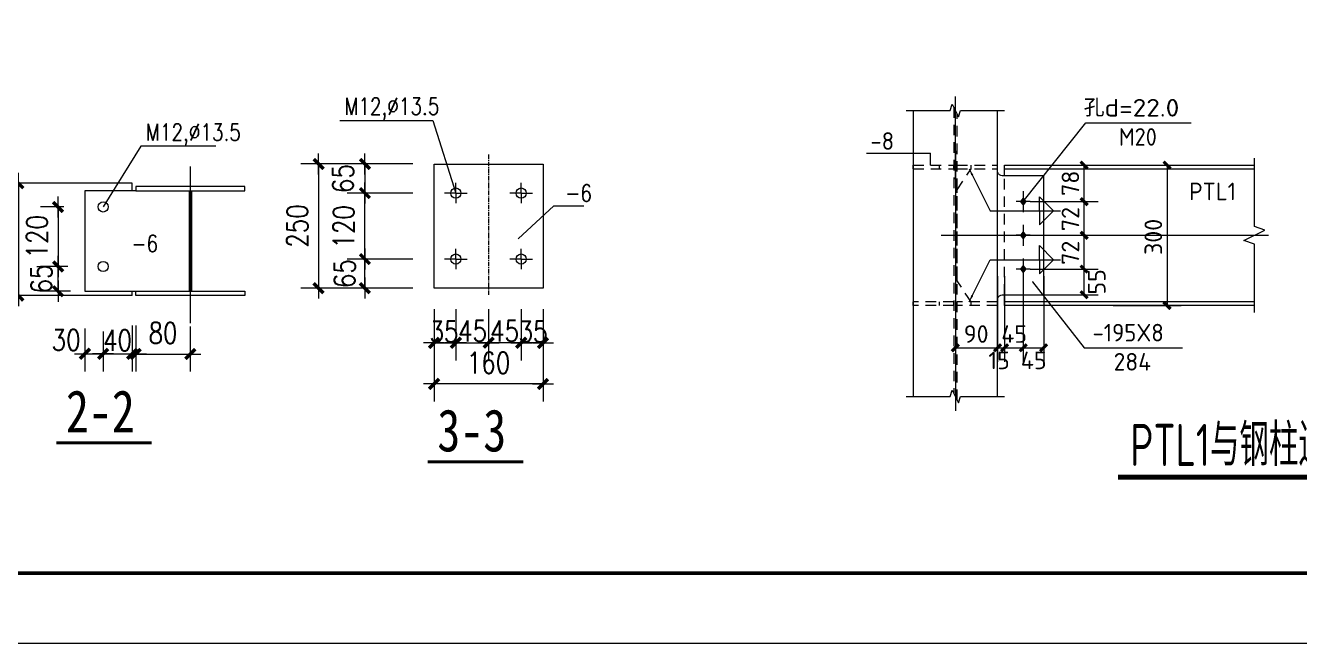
# Model space of a CAD drawing. Header units: millimetres. Extents: x 19781 to 898973, y -947928 to -267362.
# Drawn here: x 582405 to 600544, y -429982 to -421188 of the extents above; entities that cross this region are included whole.
import ezdxf

# ---------------------------------------------------------------- set-up
doc = ezdxf.new("R2010")
doc.units = ezdxf.units.MM
doc.header["$LTSCALE"] = 100
for name, pattern in [('2', [5, 1.5, -1, 1.5, -1]), ('3', [500, 300, -200]), ('CENTERX2', [101.599999, 63.5, -12.7, 12.7, -12.7])]:
    doc.linetypes.add(name, pattern=pattern)
doc.layers.get('0').update_dxf_attribs({"lineweight": 18})
for name, color, linetype, lineweight in [('10', 7, 'Continuous', 18), ('101', 253, 'Continuous', 18), ('AXIS', 3, 'Continuous', 18), ('BORDER', 7, 'Continuous', 18), ('PUB_DIM', 3, 'Continuous', 18), ('PUB_TEXT', 7, 'Continuous', 18), ('TDB_中实线', 7, 'Continuous', 18), ('TDB_文字', 3, 'Continuous', 18), ('一般文字', 6, 'Continuous', 18), ('图名下划线', 7, 'Continuous', 18), ('尺寸标注', 253, 'Continuous', 18), ('柱构件', 2, 'Continuous', 18), ('梁构件', 1, 'Continuous', 18), ('楼板负筋文字', 7, 'Continuous', 18), ('焊缝标注', 253, 'Continuous', 18), ('螺栓孔标注', 253, 'Continuous', 18), ('轴线', 1, 'CENTERX2', 13), ('钢板标注', 253, 'Continuous', 18), ('钢架', 7, 'Continuous', 25)]:
    doc.layers.add(name, color=color, linetype=linetype, lineweight=lineweight)
doc.styles.add('dim_font', font='simplex.shx', dxfattribs={"width": 0.8, "bigfont": 'gbcbig.shx'})
doc.styles.add('hztxt', font='txt.shx', dxfattribs={"width": 0.7, "bigfont": 'hztxt.shx'})
doc.styles.get("Standard").update_dxf_attribs({"font": 'tssdeng.shx', "bigfont": 'hztxt.shx'})
doc.styles.add('TDB-仿宋', font='', dxfattribs={"width": 0.8})
doc.styles.add('TSSD_REIN', font='tssdeng.shx', dxfattribs={"width": 0.7, "bigfont": 'hztxt.shx'})
doc.styles.get('TDB-仿宋').set_extended_font_data('宋体')
doc.dimstyles.new('dimn', dxfattribs={"dimtxt": 300, "dimasz": 1, "dimexe": 250, "dimexo": 300, "dimgap": 150, "dimtad": 1, "dimdec": 0, "dimzin": 0, "dimdsep": 46, "dimtxsty": 'dim_font', "dimblk": '_CAXARROW', "dimcen": 1, "dimdle": 2, "dimclrt": 7, "dimadec": 1, "dimazin": 0, "dimtfac": 1, "dimtdec": 0, "dimtix": 1, "dimtmove": 2, "dimatfit": 3, "dimfxl": 1, "dimtolj": 1, "dimtzin": 0, "dimarcsym": 0})

# ---------------------------------------------------------------- blocks, each defined once
blk = doc.blocks.new('_DIMX')
blk.add_line((-150, 0), (150, 0))
blk.add_lwpolyline([(-70, -70, 50, 50, 0), (70, 70, 50, 50, 0)], format="xyseb")
blk = doc.blocks.new('*X1156')
at = {"layer": 'AXIS', "color": 0, "lineweight": -2, "transparency": 16777216}
for p, q in [((1793, 4257), (859, 4257)), ((1109, 4256), (1109, 3845)), ((1793, 3844), (859, 3844))]:
    blk.add_line(p, q, dxfattribs=at)
for p, rotation in [((1109, 4257), 90), ((1109, 3844), 270)]:
    blk.add_blockref('_DIMX', p, dxfattribs=dict(at, rotation=rotation))
at = {"layer": 'AXIS', "color": 7, "transparency": 16777216, "insert": (799, 4050), "char_height": 300, "width": 1131.43, "attachment_point": 5, "rotation": 90, "style": 'dim_font'}
blk.add_mtext('65', dxfattribs=at)
blk = doc.blocks.new('_CAXARROW')
blk.add_hatch(color=0).paths.add_polyline_path([(0, 0), (-1, 0.125), (-1, -0.125)], flags=0)
blk = doc.blocks.new('*X1157')
at = {"layer": 'AXIS', "color": 0, "lineweight": -2, "transparency": 16777216}
for p, q in [((2403, 2193), (2403, 1467)), ((2868, 2193), (2868, 1467)), ((2404, 1717), (2867, 1717))]:
    blk.add_line(p, q, dxfattribs=at)
at = {"layer": 'AXIS', "color": 0, "lineweight": -2, "transparency": 16777216, "rotation": 180}
blk.add_blockref('_DIMX', (2403, 1717), dxfattribs=at)
at = {"layer": 'AXIS', "color": 0, "lineweight": -2, "transparency": 16777216}
blk.add_blockref('_DIMX', (2868, 1717), dxfattribs=at)
at = {"layer": 'AXIS', "color": 7, "transparency": 16777216, "insert": (2640, 1882), "char_height": 300, "width": 1165.71, "attachment_point": 5, "style": 'dim_font'}
blk.add_mtext('45', dxfattribs=at)
blk = doc.blocks.new('*X1158')
at = {"layer": 'AXIS', "color": 0, "lineweight": -2, "transparency": 16777216}
for p, q in [((2093, 2193), (2093, 1464)), ((2403, 2193), (2403, 1464)), ((2094, 1714), (2402, 1714))]:
    blk.add_line(p, q, dxfattribs=at)
at = {"layer": 'AXIS', "color": 0, "lineweight": -2, "transparency": 16777216, "rotation": 180}
blk.add_blockref('_DIMX', (2093, 1714), dxfattribs=at)
at = {"layer": 'AXIS', "color": 0, "lineweight": -2, "transparency": 16777216}
blk.add_blockref('_DIMX', (2403, 1714), dxfattribs=at)
at = {"layer": 'AXIS', "color": 7, "transparency": 16777216, "insert": (2234, 1874), "char_height": 300, "width": 1165.71, "attachment_point": 5, "style": 'dim_font'}
blk.add_mtext('35', dxfattribs=at)
blk = doc.blocks.new('*X1159')
at = {"layer": 'AXIS', "color": 0, "lineweight": -2, "transparency": 16777216}
for p, q in [((2093, 2193), (2093, 881)), ((3643, 2193), (3643, 881)), ((3642, 1131), (2094, 1131))]:
    blk.add_line(p, q, dxfattribs=at)
at = {"layer": 'AXIS', "color": 0, "lineweight": -2, "transparency": 16777216, "rotation": 180}
blk.add_blockref('_DIMX', (2093, 1131), dxfattribs=at)
at = {"layer": 'AXIS', "color": 0, "lineweight": -2, "transparency": 16777216}
blk.add_blockref('_DIMX', (3643, 1131), dxfattribs=at)
at = {"layer": 'AXIS', "color": 7, "transparency": 16777216, "insert": (2868, 1431), "char_height": 300, "width": 1748.57, "attachment_point": 5, "style": 'dim_font'}
blk.add_mtext('160', dxfattribs=at)
blk = doc.blocks.new('*X1160')
at = {"layer": 'AXIS', "color": 0, "lineweight": -2, "transparency": 16777216}
for p, q in [((1573, 4257), (200, 4257)), ((450, 4256), (450, 2494)), ((1573, 2493), (200, 2493))]:
    blk.add_line(p, q, dxfattribs=at)
for p, rotation in [((450, 4257), 90), ((450, 2493), 270)]:
    blk.add_blockref('_DIMX', p, dxfattribs=dict(at, rotation=rotation))
at = {"layer": 'AXIS', "color": 7, "transparency": 16777216, "insert": (150, 3375), "char_height": 300, "width": 1851.43, "attachment_point": 5, "rotation": 90, "style": 'dim_font'}
blk.add_mtext('250', dxfattribs=at)
blk = doc.blocks.new('*X1161')
at = {"layer": 'AXIS', "color": 0, "lineweight": -2, "transparency": 16777216}
for p, q in [((2868, 2193), (2868, 1467)), ((3333, 2193), (3333, 1467)), ((3332, 1717), (2869, 1717))]:
    blk.add_line(p, q, dxfattribs=at)
at = {"layer": 'AXIS', "color": 0, "lineweight": -2, "transparency": 16777216, "rotation": 180}
blk.add_blockref('_DIMX', (2868, 1717), dxfattribs=at)
at = {"layer": 'AXIS', "color": 0, "lineweight": -2, "transparency": 16777216}
blk.add_blockref('_DIMX', (3333, 1717), dxfattribs=at)
at = {"layer": 'AXIS', "color": 7, "transparency": 16777216, "insert": (3096, 1882), "char_height": 300, "width": 1165.71, "attachment_point": 5, "style": 'dim_font'}
blk.add_mtext('45', dxfattribs=at)
blk = doc.blocks.new('*X1162')
at = {"layer": 'AXIS', "color": 0, "lineweight": -2, "transparency": 16777216}
for p, q in [((3333, 2193), (3333, 1464)), ((3643, 2193), (3643, 1464)), ((3642, 1714), (3334, 1714))]:
    blk.add_line(p, q, dxfattribs=at)
at = {"layer": 'AXIS', "color": 0, "lineweight": -2, "transparency": 16777216, "rotation": 180}
blk.add_blockref('_DIMX', (3333, 1714), dxfattribs=at)
at = {"layer": 'AXIS', "color": 0, "lineweight": -2, "transparency": 16777216}
blk.add_blockref('_DIMX', (3643, 1714), dxfattribs=at)
at = {"layer": 'AXIS', "color": 7, "transparency": 16777216, "insert": (3501, 1874), "char_height": 300, "width": 1165.71, "attachment_point": 5, "style": 'dim_font'}
blk.add_mtext('35', dxfattribs=at)
blk = doc.blocks.new('*X1163')
at = {"layer": 'AXIS', "color": 0, "lineweight": -2, "transparency": 16777216}
for p, q in [((1793, 3844), (859, 3844)), ((1109, 2907), (1109, 3843)), ((1793, 2906), (859, 2906))]:
    blk.add_line(p, q, dxfattribs=at)
for p, rotation in [((1109, 3844), 90), ((1109, 2906), 270)]:
    blk.add_blockref('_DIMX', p, dxfattribs=dict(at, rotation=rotation))
at = {"layer": 'AXIS', "color": 7, "transparency": 16777216, "insert": (807, 3364), "char_height": 300, "width": 1748.57, "attachment_point": 5, "rotation": 90, "style": 'dim_font'}
blk.add_mtext('120', dxfattribs=at)
blk = doc.blocks.new('*X1164')
at = {"layer": 'AXIS', "color": 0, "lineweight": -2, "transparency": 16777216}
for p, q in [((1793, 2906), (859, 2906)), ((1109, 2494), (1109, 2905)), ((1793, 2493), (859, 2493))]:
    blk.add_line(p, q, dxfattribs=at)
for p, rotation in [((1109, 2906), 90), ((1109, 2493), 270)]:
    blk.add_blockref('_DIMX', p, dxfattribs=dict(at, rotation=rotation))
at = {"layer": 'AXIS', "color": 7, "transparency": 16777216, "insert": (822, 2699), "char_height": 300, "width": 1131.43, "attachment_point": 5, "rotation": 90, "style": 'dim_font'}
blk.add_mtext('65', dxfattribs=at)
blk = doc.blocks.new('*X1170')
at = {"layer": 'AXIS', "color": 0, "lineweight": -2, "transparency": 16777216}
for p, q in [((1959, 3713), (1603, 3713)), ((1853, 3712), (1853, 2117)), ((1959, 2116), (1603, 2116))]:
    blk.add_line(p, q, dxfattribs=at)
for p, rotation in [((1853, 3713), 90), ((1853, 2116), 270)]:
    blk.add_blockref('_DIMX', p, dxfattribs=dict(at, rotation=rotation))
at = {"layer": 'AXIS', "color": 7, "transparency": 16777216, "insert": (1553, 2915), "char_height": 300, "width": 1851.43, "attachment_point": 5, "rotation": 90, "style": 'dim_font'}
blk.add_mtext('250', dxfattribs=at)
blk = doc.blocks.new('*X1171')
at = {"layer": 'AXIS', "color": 0, "linetype": 'Continuous', "lineweight": -2, "transparency": 16777216}
for p, q in [((2500, 3376), (2167, 3376)), ((2417, 3375), (2417, 2530)), ((2117, 2529), (2167, 2529))]:
    blk.add_line(p, q, dxfattribs=at)
for p, rotation in [((2417, 3376), 90), ((2417, 2529), 270)]:
    blk.add_blockref('_DIMX', p, dxfattribs=dict(at, rotation=rotation))
at = {"layer": 'AXIS', "color": 7, "linetype": 'Continuous', "transparency": 16777216, "insert": (2117, 2952), "char_height": 300, "width": 1748.57, "attachment_point": 5, "rotation": 90, "style": 'dim_font'}
blk.add_mtext('120', dxfattribs=at)
blk = doc.blocks.new('*X1172')
at = {"layer": 'AXIS', "color": 0, "lineweight": -2, "transparency": 16777216}
for p, q in [((3523, 1692), (3523, 1035)), ((4298, 1675), (4298, 1035)), ((3524, 1285), (4297, 1285))]:
    blk.add_line(p, q, dxfattribs=at)
at = {"layer": 'AXIS', "color": 0, "lineweight": -2, "transparency": 16777216, "rotation": 180}
blk.add_blockref('_DIMX', (3523, 1285), dxfattribs=at)
at = {"layer": 'AXIS', "color": 0, "lineweight": -2, "transparency": 16777216}
blk.add_blockref('_DIMX', (4298, 1285), dxfattribs=at)
at = {"layer": 'AXIS', "color": 7, "transparency": 16777216, "insert": (3910, 1585), "char_height": 300, "width": 1165.71, "attachment_point": 5, "style": 'dim_font'}
blk.add_mtext('80', dxfattribs=at)
blk = doc.blocks.new('*X1173')
at = {"layer": 'AXIS', "color": 0, "lineweight": -2, "transparency": 16777216}
for p, q in [((3471, 1692), (3471, 1038)), ((3058, 1605), (3058, 1038)), ((3059, 1288), (3470, 1288))]:
    blk.add_line(p, q, dxfattribs=at)
at = {"layer": 'AXIS', "color": 0, "lineweight": -2, "transparency": 16777216, "rotation": 180}
blk.add_blockref('_DIMX', (3058, 1288), dxfattribs=at)
at = {"layer": 'AXIS', "color": 0, "lineweight": -2, "transparency": 16777216}
blk.add_blockref('_DIMX', (3471, 1288), dxfattribs=at)
at = {"layer": 'AXIS', "color": 7, "transparency": 16777216, "insert": (3262, 1479), "char_height": 300, "width": 1165.71, "attachment_point": 5, "style": 'dim_font'}
blk.add_mtext('40', dxfattribs=at)
blk = doc.blocks.new('*X1174')
at = {"layer": 'AXIS', "color": 0, "lineweight": -2, "transparency": 16777216}
for p, q in [((2800, 1648), (2800, 1038)), ((3058, 1605), (3058, 1038)), ((2799, 1288), (2798, 1288)), ((2800, 1288), (3058, 1288)), ((3059, 1288), (3060, 1288))]:
    blk.add_line(p, q, dxfattribs=at)
blk.add_blockref('_DIMX', (2800, 1288), dxfattribs=at)
at = {"layer": 'AXIS', "color": 0, "lineweight": -2, "transparency": 16777216, "rotation": 180}
blk.add_blockref('_DIMX', (3058, 1288), dxfattribs=at)
at = {"layer": 'AXIS', "color": 7, "transparency": 16777216, "insert": (2532, 1483), "char_height": 300, "width": 1165.71, "attachment_point": 5, "style": 'dim_font'}
blk.add_mtext('30', dxfattribs=at)
blk = doc.blocks.new('*X1175')
at = {"layer": 'AXIS', "color": 0, "lineweight": -2, "transparency": 16777216}
for p, q in [((2558, 2529), (2167, 2529)), ((2417, 2179), (2417, 2528)), ((2593, 2178), (2167, 2178))]:
    blk.add_line(p, q, dxfattribs=at)
for p, rotation in [((2417, 2529), 90), ((2417, 2178), 270)]:
    blk.add_blockref('_DIMX', p, dxfattribs=dict(at, rotation=rotation))
at = {"layer": 'AXIS', "color": 7, "transparency": 16777216, "insert": (2178, 2352), "char_height": 300, "width": 1131.43, "attachment_point": 5, "rotation": 90, "style": 'dim_font'}
blk.add_mtext('65', dxfattribs=at)
blk = doc.blocks.new('*X1176')
at = {"layer": '钢架', "lineweight": 5}
for p, q in [((4282, 3604), (4282, 2178)), ((4313, 3604), (4313, 2178))]:
    blk.add_line(p, q, dxfattribs=at)
blk = doc.blocks.new('A$C03B12302')
at = {"color": 3}
for p, q in [((2402.9, 3843.6), (2402.9, 3987)), ((3332.8, 3843.6), (3332.8, 3987)), ((2402.9, 3843.6), (2240.5, 3843.6)), ((2402.9, 3843.6), (2565.4, 3843.6)), ((2402.9, 3843.6), (2402.9, 3700.2)), ((3332.8, 3843.6), (3170.3, 3843.6)), ((3332.8, 3843.6), (3495.2, 3843.6)), ((3332.8, 3843.6), (3332.8, 3700.2)), ((2402.9, 2905.8), (2240.5, 2905.8)), ((2402.9, 2905.8), (2402.9, 3049.2)), ((2402.9, 2905.8), (2565.4, 2905.8)), ((2402.9, 2905.8), (2402.9, 2762.4)), ((3332.8, 2905.8), (3170.3, 2905.8)), ((3332.8, 2905.8), (3332.8, 3049.2)), ((3332.8, 2905.8), (3495.2, 2905.8)), ((3332.8, 2905.8), (3332.8, 2762.4))]:
    blk.add_line(p, q, dxfattribs=at)
for centre in [(2402.9, 3843.6), (3332.8, 3843.6), (2402.9, 2905.8), (3332.8, 2905.8)]:
    blk.add_circle(centre, 72.3)
at = {"layer": 'TDB_中实线'}
blk.add_lwpolyline([(2003.6, 22.5, 45, 45, 0), (3361, 22.5, 45, 45, 0)], format="xyseb", dxfattribs=at)
at = {"layer": '一般文字', "color": 251, "lineweight": 15}
for p, q in [((752.2, 4875.7), (2076.7, 4875.7)), ((2076.7, 4875.7), (2402.9, 3843.6)), ((3289.4, 3194), (3796.8, 3663.9)), ((3796.8, 3663.9), (4222.5, 3663.9))]:
    blk.add_line(p, q, dxfattribs=at)
at = {"layer": '轴线', "linetype": 'CENTERX2', "ltscale": 0.01}
blk.add_line((2867.9, 4389.9), (2867.9, 2383.6), dxfattribs=at)
at = {"layer": '钢架', "lineweight": 5}
blk.add_lwpolyline([(3642.7, 2492.6), (2093, 2492.6), (2093, 4256.9), (3642.7, 4256.9)], close=True, dxfattribs=at)
at = {"layer": 'PUB_DIM', "color": 6, "linetype": 'Continuous', "style": 'hztxt', "width": 0.8}
for s, height, p in [('M12,%%C13.5', 240.024, (818.8, 4957.2)), ('-6', 240.02, (3960.2, 3723.2))]:
    blk.add_text(s, height=height, dxfattribs=at).set_placement(p)
at = {"layer": 'TDB_文字', "style": 'TDB-仿宋', "width": 0.8}
blk.add_text('3-3', height=600, dxfattribs=at).set_placement((2139.6, 170.7))
at = {"layer": 'AXIS'}
for base, p1, p2, angle, text, picture, middle in [((1109.4, 3843.6), (2093, 4256.9), (2093, 3843.6), 90, '65', '*X1156', (798.8, 4050.3)), ((450, 2492.6), (1872.9, 4256.9), (1872.9, 2492.6), 90, '250', '*X1160', (150, 3374.7)), ((1109.4, 3843.6), (2093, 2905.8), (2093, 3843.6), 270, '120', '*X1163', (806.7, 3364.1)), ((1109.4, 2905.8), (2093, 2492.6), (2093, 2905.8), 270, '65', '*X1164', (821.9, 2699.2)), ((2093, 1131.1), (3642.7, 2492.6), (2093, 2492.6), 180, '160', '*X1159', (2867.9, 1431.1)), ((2867.9, 1717.3), (3332.8, 2492.6), (2867.9, 2492.6), 180, '45', '*X1161', (3096.2, 1881.8)), ((3332.8, 1714.1), (3642.7, 2492.6), (3332.8, 2492.6), 180, '35', '*X1162', (3501.3, 1873.6))]:
    dim = blk.add_linear_dim(base=base, p1=p1, p2=p2, angle=angle, text=text, dimstyle='dimn', override={"dimsah": 1}, dxfattribs=at)
    dim.commit()
    dim.dimension.update_dxf_attribs({"geometry": picture, "text_midpoint": middle, "dimtype": 160})
for base, p1, p2, text, picture, middle in [((2402.9, 1714.1), (2093, 2492.6), (2402.9, 2492.6), '35', '*X1158', (2234.4, 1873.6)), ((2867.9, 1717.3), (2402.9, 2492.6), (2867.9, 2492.6), '45', '*X1157', (2639.5, 1881.8))]:
    dim = blk.add_linear_dim(base=base, p1=p1, p2=p2, text=text, dimstyle='dimn', override={"dimsah": 1}, dxfattribs=at)
    dim.commit()
    dim.dimension.update_dxf_attribs({"geometry": picture, "text_midpoint": middle, "dimtype": 160})
blk = doc.blocks.new('A$C327274BE')
for p, q in [((3471.2, 3713.4), (1047.6, 3713.4)), ((3471.2, 3604), (3471.2, 3713.4)), ((3471.2, 3604), (2799.7, 3604)), ((2799.7, 3604), (2799.7, 2177.9)), ((3522.9, 3604), (3471.2, 3604)), ((2799.7, 2177.9), (3522.9, 2177.9)), ((3471.2, 2115.9), (3471.2, 2177.9)), ((3471.2, 2115.9), (1047.6, 2115.9))]:
    blk.add_line(p, q)
at = {"color": 0, "linetype": 'ByBlock'}
blk.add_lwpolyline([(0, 3506.8), (0, 3713.4), (723.2, 3713.4), (723.2, 2115.9), (0, 2115.9), (0, 2322.5)], dxfattribs=at)
for centre in [(3058, 3375.6), (3058, 2529.2)]:
    blk.add_circle(centre, 72.3)
at = {"layer": 'TDB_中实线'}
blk.add_lwpolyline([(2393.2, 22.5, 45, 45, 0), (3750.6, 22.5, 45, 45, 0)], format="xyseb", dxfattribs=at)
at = {"layer": '一般文字', "color": 251, "lineweight": 15}
for p, q in [((3594.3, 4240.3), (3058, 3375.6)), ((4659.8, 4240.3), (3594.3, 4240.3))]:
    blk.add_line(p, q, dxfattribs=at)
at = {"layer": '钢架', "lineweight": 5}
blk.add_line((4297.7, 3952.8), (4297.7, 1724.5), dxfattribs=at)
for points in [[(3522.9, 3604), (5072.6, 3604), (5072.6, 3666), (3522.9, 3666)], [(3522.9, 2177.9), (5072.6, 2177.9), (5072.6, 2115.9), (3522.9, 2115.9)]]:
    blk.add_lwpolyline(points, close=True, dxfattribs=at)
blk.add_blockref('*X1176', (0, 0), dxfattribs=at)
at = {"layer": 'PUB_DIM', "color": 6, "linetype": 'Continuous', "style": 'hztxt', "width": 0.8}
blk.add_text('M12,%%C13.5', height=240.024, dxfattribs=at).set_placement((3668.2, 4318.4))
at = {"layer": 'TDB_文字', "style": 'TDB-仿宋', "width": 0.8}
blk.add_text('2-2', height=600, dxfattribs=at).set_placement((2529.2, 170.8))
at = {"layer": '一般文字', "color": 251, "lineweight": 15, "style": 'hztxt', "width": 0.8}
blk.add_text('-6', height=240.02, dxfattribs=at).set_placement((3461, 2736))
at = {"layer": 'AXIS'}
for base, p1, p2, angle, text, picture, middle in [((1852.7, 2115.9), (2259.4, 3713.4), (2259.4, 2115.9), 90, '250', '*X1170', (1552.7, 2914.7)), ((2416.6, 2529.2), (2892.9, 2177.9), (2857.9, 2529.2), 270, '65', '*X1175', (2177.8, 2352.3))]:
    dim = blk.add_linear_dim(base=base, p1=p1, p2=p2, angle=angle, text=text, dimstyle='dimn', override={"dimsah": 1}, dxfattribs=at)
    dim.commit()
    dim.dimension.update_dxf_attribs({"geometry": picture, "text_midpoint": middle, "dimtype": 160})
at = {"layer": 'AXIS', "linetype": 'Continuous'}
dim = blk.add_linear_dim(base=(2417.2, 2529.2), p1=(2799.7, 3375.6), p2=(2417.2, 2529.2), angle=90, text='120', dimstyle='dimn', override={"dimsah": 1}, dxfattribs=at)
dim.commit()
dim.dimension.update_dxf_attribs({"geometry": '*X1171', "text_midpoint": (2117.2, 2952.4), "dimtype": 160})
at = {"layer": 'AXIS'}
for base, p1, p2, text, picture, middle in [((3058, 1287.6), (2799.7, 1947.5), (3058, 1905.3), '30', '*X1174', (2531.9, 1483.2)), ((3471.2, 1287.6), (3058, 1905.3), (3471.2, 1992.4), '40', '*X1173', (3262.3, 1479.2)), ((4297.7, 1284.8), (3522.9, 1992.4), (4297.7, 1974.9), '80', '*X1172', (3910.3, 1584.8))]:
    dim = blk.add_linear_dim(base=base, p1=p1, p2=p2, text=text, dimstyle='dimn', override={"dimsah": 1}, dxfattribs=at)
    dim.commit()
    dim.dimension.update_dxf_attribs({"geometry": picture, "text_midpoint": middle, "dimtype": 160})

msp = doc.modelspace()

# ---------------------------------------------------------------- hatches: boundary and pattern name
at = {"layer": '10'}
for points in [[(596610.75, -423628.29), (596560.75, -423693.29), (596610.75, -423758.29), (596660.75, -423693.29)], [(596610.75, -424108.29), (596560.75, -424173.29), (596610.75, -424238.29), (596660.75, -424173.29)], [(596610.75, -424588.29), (596560.75, -424653.29), (596610.75, -424718.29), (596660.75, -424653.29)]]:
    msp.add_hatch(color=256, dxfattribs=at).paths.add_polyline_path(points, flags=0)
at = {"layer": '焊缝标注'}
for points in [[(595840.88, -423226.62), (595872.18, -423322.78), (595899.02, -423309.35)], [(595840.88, -425119.96), (595899.02, -425037.22), (595872.18, -425023.81)]]:
    msp.add_hatch(color=256, dxfattribs=at).paths.add_polyline_path(points, flags=0)

# ---------------------------------------------------------------- linework, layer by layer
at = {"layer": '10'}
for p, q in [((596610.75, -423543.29), (596610.75, -423843.29)), ((596710.75, -423693.29), (596510.75, -423693.29)), ((596610.75, -424023.29), (596610.75, -424323.29)), ((596710.75, -424173.29), (596510.75, -424173.29)), ((596610.75, -424503.29), (596610.75, -424803.29)), ((596710.75, -424653.29), (596510.75, -424653.29))]:
    msp.add_line(p, q, dxfattribs=at)
at = {"layer": '101'}
for p, q in [((594944.08, -422398.29), (595569.08, -422398.29)), ((595569.08, -422398.29), (595599.08, -422308.29)), ((595599.08, -422308.29), (595689.08, -422488.29)), ((595689.08, -422488.29), (595719.08, -422398.29)), ((595719.08, -422398.29), (596344.08, -422398.29)), ((599901.41, -424048.29), (599901.41, -423073.29)), ((600051.41, -424098.29), (599901.41, -424048.29)), ((599751.41, -424248.29), (600051.41, -424098.29)), ((599901.41, -424298.29), (599751.41, -424248.29)), ((599901.41, -425273.29), (599901.41, -424298.29)), ((595569.08, -426469.29), (595599.08, -426379.29)), ((595599.08, -426379.29), (595689.08, -426559.29)), ((594944.08, -426469.29), (595569.08, -426469.29)), ((595689.08, -426559.29), (595719.08, -426469.29)), ((595719.08, -426469.29), (596344.08, -426469.29))]:
    msp.add_line(p, q, dxfattribs=at)
at = {"layer": 'BORDER'}
msp.add_lwpolyline([(523622, -429982), (523622, -387961), (612766.55, -387961), (612766.55, -429982)], close=True, dxfattribs=at)
msp.add_lwpolyline([(526123.25, -428981.5, 50.03, 50.03, 0), (526123.25, -388961.5, 50.03, 50.03, 0), (611766.05, -388961.5, 50.03, 50.03, 0), (611766.05, -428981.5, 50.03, 50.03, 0)], format="xyseb", close=True, dxfattribs=at)
at = {"layer": '图名下划线'}
msp.add_lwpolyline([(597959.73, -427613.55, 70.12, 70.12, 0), (602918.55, -427613.55, 70.12, 70.12, 0)], format="xyseb", dxfattribs=at)
at = {"layer": '尺寸标注'}
for p, q in [((596710.75, -423173.29), (597677.41, -423173.29)), ((597477.41, -423693.29), (597477.41, -423173.29)), ((597890.88, -423173.29), (598857.55, -423173.29)), ((598657.55, -423173.29), (598657.55, -425173.29)), ((596710.75, -423693.29), (597677.41, -423693.29)), ((596710.75, -423693.29), (597677.41, -423693.29)), ((597477.41, -424173.29), (597477.41, -423693.29)), ((596710.75, -424173.29), (597677.41, -424173.29)), ((596710.75, -424173.29), (597677.41, -424173.29)), ((597477.41, -424653.29), (597477.41, -424173.29)), ((595644.08, -424753.29), (595644.08, -425973.29)), ((596244.08, -424753.29), (596244.08, -425973.29)), ((596244.08, -424753.29), (596244.08, -425973.29)), ((596344.08, -424753.29), (596344.08, -425973.29)), ((596344.08, -424753.29), (596344.08, -425973.29)), ((596610.75, -424753.29), (596610.75, -425973.29)), ((596610.75, -424753.29), (596610.75, -425973.29)), ((596710.75, -424653.29), (597677.41, -424653.29)), ((596710.75, -424653.29), (597677.41, -424653.29)), ((596901.41, -424753.29), (596901.41, -425973.29)), ((597477.41, -425019.96), (597477.41, -424653.29)), ((596710.75, -425019.96), (597677.41, -425019.96)), ((597890.88, -425173.29), (598857.55, -425173.29)), ((595644.08, -425773.29), (596244.08, -425773.29)), ((596244.08, -425773.29), (596344.08, -425773.29)), ((596344.08, -425773.29), (596610.75, -425773.29)), ((596610.75, -425773.29), (596901.41, -425773.29))]:
    msp.add_line(p, q, dxfattribs=at)
for points in [[(597427.41, -423123.29, 45, 45, 0), (597527.41, -423223.29, 45, 45, 0)], [(598607.55, -423123.29, 45, 45, 0), (598707.55, -423223.29, 45, 45, 0)], [(597427.41, -423643.29, 45, 45, 0), (597527.41, -423743.29, 45, 45, 0)], [(597427.41, -423643.29, 45, 45, 0), (597527.41, -423743.29, 45, 45, 0)], [(597427.41, -424123.29, 45, 45, 0), (597527.41, -424223.29, 45, 45, 0)], [(597427.41, -424123.29, 45, 45, 0), (597527.41, -424223.29, 45, 45, 0)], [(597427.41, -424603.29, 45, 45, 0), (597527.41, -424703.29, 45, 45, 0)], [(597427.41, -424603.29, 45, 45, 0), (597527.41, -424703.29, 45, 45, 0)], [(597427.41, -424969.96, 45, 45, 0), (597527.41, -425069.96, 45, 45, 0)], [(598607.55, -425123.29, 45, 45, 0), (598707.55, -425223.29, 45, 45, 0)], [(595594.08, -425823.29, 45, 45, 0), (595694.08, -425723.29, 45, 45, 0)], [(596194.08, -425823.29, 45, 45, 0), (596294.08, -425723.29, 45, 45, 0)], [(596194.08, -425823.29, 45, 45, 0), (596294.08, -425723.29, 45, 45, 0)], [(596294.08, -425823.29, 45, 45, 0), (596394.08, -425723.29, 45, 45, 0)], [(596294.08, -425823.29, 45, 45, 0), (596394.08, -425723.29, 45, 45, 0)], [(596560.75, -425823.29, 45, 45, 0), (596660.75, -425723.29, 45, 45, 0)], [(596560.75, -425823.29, 45, 45, 0), (596660.75, -425723.29, 45, 45, 0)], [(596851.41, -425823.29, 45, 45, 0), (596951.41, -425723.29, 45, 45, 0)]]:
    msp.add_lwpolyline(points, format="xyseb", dxfattribs=at)
at = {"layer": '柱构件'}
for p, q in [((595044.08, -422398.29), (595044.08, -426469.29)), ((596244.08, -426469.29), (596244.08, -422398.29))]:
    msp.add_line(p, q, dxfattribs=at)
at = {"layer": '柱构件', "color": 2, "linetype": '2'}
for p, q in [((595620.08, -422350.29), (595620.08, -426421.29)), ((595668.08, -426517.29), (595668.08, -422446.29))]:
    msp.add_line(p, q, dxfattribs=at)
at = {"layer": '柱构件', "color": 3, "linetype": '2'}
for p, q in [((595044.08, -423173.29), (595620.08, -423173.29)), ((595044.08, -423226.62), (595044.08, -423173.29)), ((595420.08, -423226.62), (595420.08, -423173.29)), ((595620.08, -423226.62), (595620.08, -423173.29)), ((595668.08, -423226.62), (595668.08, -423173.29)), ((595668.08, -423173.29), (596244.08, -423173.29)), ((595868.08, -423226.62), (595868.08, -423173.29)), ((596244.08, -423259.95), (596244.08, -423173.29)), ((595044.08, -423226.62), (595620.08, -423226.62)), ((595668.08, -423526.62), (595868.08, -423226.62)), ((595668.08, -423226.62), (596244.08, -423226.62)), ((595668.08, -424819.96), (595668.08, -423526.62)), ((595868.08, -425119.96), (595668.08, -424819.96)), ((595620.08, -425119.96), (595044.08, -425119.96)), ((595044.08, -425173.29), (595044.08, -425119.96)), ((595620.08, -425173.29), (595044.08, -425173.29)), ((595420.08, -425173.29), (595420.08, -425119.96)), ((595620.08, -425173.29), (595620.08, -425119.96)), ((595668.08, -425173.29), (595668.08, -425119.96)), ((596244.08, -425119.96), (595668.08, -425119.96)), ((596244.08, -425173.29), (595668.08, -425173.29)), ((595868.08, -425173.29), (595868.08, -425119.96)), ((596244.08, -425173.29), (596244.08, -425086.62))]:
    msp.add_line(p, q, dxfattribs=at)
at = {"layer": '柱构件', "color": 3}
for p, q in [((596247.34, -423280.56), (596244.08, -423259.95)), ((596256.81, -423299.14), (596247.34, -423280.56)), ((596271.56, -423313.89), (596256.81, -423299.14)), ((596290.14, -423323.36), (596271.56, -423313.89)), ((596310.75, -423326.62), (596290.14, -423323.36)), ((596901.41, -423326.62), (596310.75, -423326.62)), ((596901.41, -425019.96), (596901.41, -423326.62)), ((596244.08, -425086.62), (596247.34, -425066.02)), ((596247.34, -425066.02), (596256.81, -425047.43)), ((596256.81, -425047.43), (596271.56, -425032.69)), ((596271.56, -425032.69), (596290.14, -425023.22)), ((596290.14, -425023.22), (596310.75, -425019.96)), ((596310.75, -425019.96), (596901.41, -425019.96))]:
    msp.add_line(p, q, dxfattribs=at)
at = {"layer": '梁构件', "color": 253, "linetype": '3'}
for p, q in [((595644.08, -423373.29), (595644.08, -422198.29)), ((595644.08, -422973.29), (595644.08, -426669.29)), ((595444.08, -424173.29), (600101.41, -424173.29))]:
    msp.add_line(p, q, dxfattribs=at)
at = {"layer": '梁构件', "color": 4}
for p, q in [((596344.08, -423173.29), (599901.41, -423173.29)), ((596344.08, -423326.62), (596344.08, -423173.29)), ((596344.08, -423226.62), (599901.41, -423226.62)), ((596344.08, -425173.29), (596344.08, -425019.96)), ((599901.41, -425119.96), (596344.08, -425119.96)), ((599901.41, -425173.29), (596344.08, -425173.29))]:
    msp.add_line(p, q, dxfattribs=at)
at = {"layer": '梁构件', "color": 4, "linetype": '2'}
msp.add_line((596344.08, -425019.96), (596344.08, -423326.62), dxfattribs=at)
at = {"layer": '焊缝标注'}
for p, q in [((595840.88, -423226.62), (596140.88, -423826.62)), ((596840.88, -423626.62), (597040.88, -423826.62)), ((596840.88, -423826.62), (596840.88, -423626.62)), ((596140.88, -423826.62), (597140.88, -423826.62)), ((596840.88, -424026.62), (597040.88, -423826.62)), ((596840.88, -423826.62), (596840.88, -424026.62)), ((596840.88, -424319.96), (597040.88, -424519.96)), ((596840.88, -424519.96), (596840.88, -424319.96)), ((595840.88, -425119.96), (596140.88, -424519.96)), ((596140.88, -424519.96), (597140.88, -424519.96)), ((596840.88, -424719.96), (597040.88, -424519.96)), ((596840.88, -424519.96), (596840.88, -424719.96))]:
    msp.add_line(p, q, dxfattribs=at)
at = {"layer": '螺栓孔标注'}
for p, q in [((596610.75, -423693.29), (597501.41, -422573.29)), ((597501.41, -422573.29), (599001.41, -422573.29))]:
    msp.add_line(p, q, dxfattribs=at)
msp.add_lwpolyline([(596615.75, -423693.29, 10, 10, 1), (596605.75, -423693.29, 10, 10, 1)], format="xyseb", close=True, dxfattribs=at)
at = {"layer": '钢板标注'}
for p, q in [((594378.55, -423004.25), (595288.55, -423004.25)), ((595288.55, -423173.29), (595288.55, -423004.25)), ((596744.08, -424836.62), (597477.41, -425773.29)), ((597477.41, -425773.29), (598877.41, -425773.29))]:
    msp.add_line(p, q, dxfattribs=at)
for points in [[(595293.55, -423173.29, 10, 10, 1), (595283.55, -423173.29, 10, 10, 1)], [(596749.08, -424836.62, 10, 10, 1), (596739.08, -424836.62, 10, 10, 1)]]:
    msp.add_lwpolyline(points, format="xyseb", close=True, dxfattribs=at)

# ---------------------------------------------------------------- block references
at = {"layer": 'PUB_TEXT', "xscale": 1.001000249991193, "yscale": 1.001000249991193, "zscale": 1.001000249991193}
for name, p in [('A$C03B12302', (586126.93, -427419.85)), ('A$C327274BE', (580449, -427148.89))]:
    msp.add_blockref(name, p, dxfattribs=at)

# ---------------------------------------------------------------- texts
at = {"layer": '尺寸标注'}
for s, width, p in [('78', 1.04001, (597407.41, -423613.29)), ('72', 1.04001, (597407.41, -424113.29)), ('300', 1.03999, (598587.55, -424453.29)), ('72', 1.04001, (597407.41, -424593.29)), ('55', 1.04001, (597782.41, -425016.62))]:
    msp.add_text(s, height=250, rotation=90, dxfattribs=dict(at, width=width)).set_placement(p)
at = {"layer": '尺寸标注', "width": 1.04}
for s, p in [('90', (595764.08, -425703.29)), ('45', (596297.41, -425703.29)), ('15', (596114.08, -426078.29)), ('45', (596576.08, -426078.29))]:
    msp.add_text(s, height=250, dxfattribs=at).set_placement(p)
at = {"layer": '楼板负筋文字', "style": 'TSSD_REIN', "width": 0.7}
msp.add_text('PTL1与钢柱连接详图二', height=600, dxfattribs=at).set_placement((598134.41, -427456.33))
at = {"layer": '螺栓孔标注'}
for s, width, p in [('孔d=22.0', 1.18637, (597471.41, -422483.29)), ('M20', 0.968275, (597971.41, -422898.29))]:
    msp.add_text(s, height=250, dxfattribs=dict(at, width=width)).set_placement(p)
at = {"layer": '钢板标注'}
for s, width, p in [('-8', 0.988, (594434.55, -422956.25)), ('PTL1', 0.988, (598971.55, -423674.23)), ('-195X8', 0.988, (597597.41, -425683.29)), ('284', 1.02109, (597897.41, -426098.29))]:
    msp.add_text(s, height=250, dxfattribs=dict(at, width=width)).set_placement(p)

doc.saveas('drawing.dxf')
